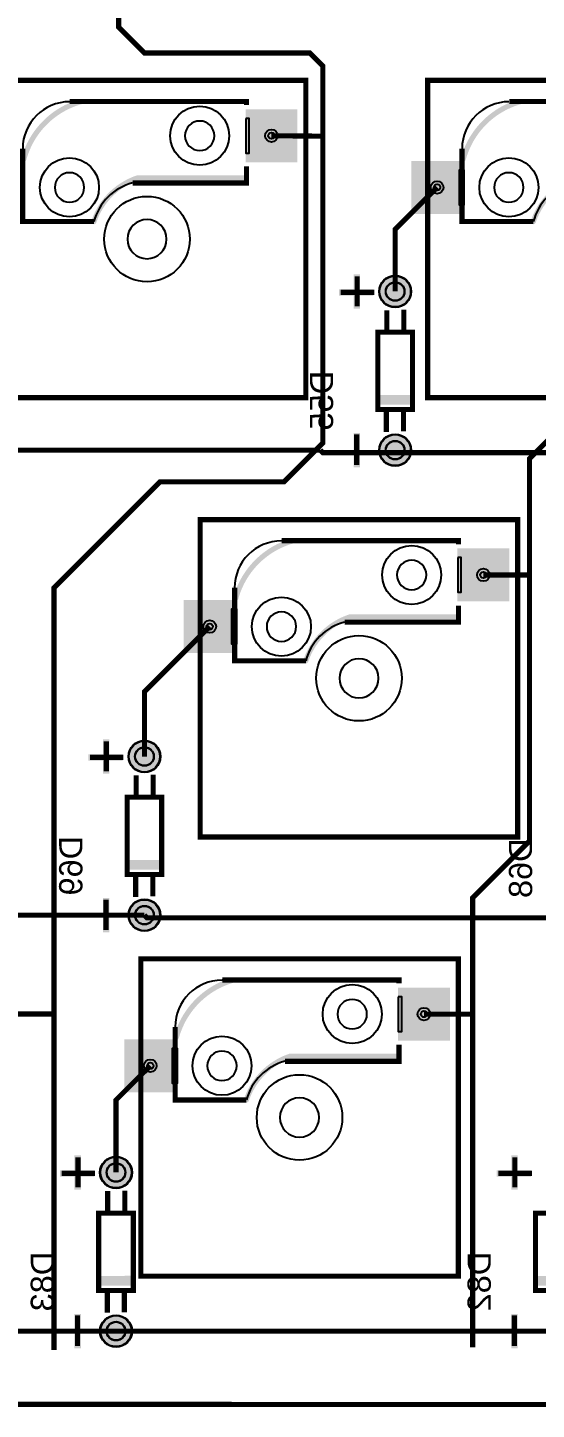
# Model space of a CAD drawing. Header units: millimetres. Extents: x -39 to 282, y -369 to -213.
# Drawn here: x 9.5 to 34.5, y -368.7 to -300.8 of the extents above; entities that cross this region are included whole.
import ezdxf

# ---------------------------------------------------------------- set-up
doc = ezdxf.new("R2010")
doc.units = ezdxf.units.MM
for name, color, linetype, true_color in [('BoardOutLine', 7, 'Continuous', 0xff00ff), ('BottomLayer', 7, 'Continuous', 0x0000ff), ('BottomPasteMaskLayer', 7, 'Continuous', 0x800000), ('BottomSilkLayer', 7, 'Continuous', 0x66cc33), ('BottomSolderMaskLayer', 7, 'Continuous', 0xaa00ff), ('Document', 7, 'Continuous', 0xffffff), ('Hole', 7, 'Continuous', 0x222222), ('Multi-Layer', 7, 'Continuous', 0xc0c0c0), ('TopLayer', 7, 'Continuous', 0xff0000), ('TopSilkLayer', 7, 'Continuous', 0xffcc00), ('TopSolderMaskLayer', 7, 'Continuous', 0x800080)]:
    doc.layers.add(name, color=color, linetype=linetype, true_color=true_color)
doc.styles.get("Standard").update_dxf_attribs({"font": 'arial.ttf'})

msp = doc.modelspace()

# ---------------------------------------------------------------- hatches: boundary and pattern name
at = {"layer": 'BottomLayer'}
for points in [[(20.232, -304.796), (22.732, -304.796), (22.732, -307.346), (20.232, -307.346)], [(20.382, -305.221), (20.382, -306.921), (21.982, -306.921), (21.982, -305.221), (20.382, -305.221)], [(28.372, -307.336), (30.872, -307.336), (30.872, -309.886), (28.372, -309.886)], [(29.122, -307.761), (29.122, -309.461), (30.722, -309.461), (30.722, -307.761), (29.122, -307.761)], [(30.646, -326.386), (33.146, -326.386), (33.146, -328.936), (30.646, -328.936)], [(30.796, -326.811), (30.796, -328.511), (32.396, -328.511), (32.396, -326.811), (30.796, -326.811)], [(17.196, -328.926), (19.696, -328.926), (19.696, -331.476), (17.196, -331.476)], [(17.946, -329.351), (17.946, -331.051), (19.546, -331.051), (19.546, -329.351), (17.946, -329.351)], [(27.725, -347.976), (30.225, -347.976), (30.225, -350.526), (27.725, -350.526)], [(27.875, -348.401), (27.875, -350.101), (29.475, -350.101), (29.475, -348.401), (27.875, -348.401)], [(14.275, -350.516), (16.775, -350.516), (16.775, -353.066), (14.275, -353.066)], [(15.025, -350.941), (15.025, -352.641), (16.625, -352.641), (16.625, -350.941), (15.025, -350.941)]]:
    msp.add_hatch(color=256, dxfattribs=at).paths.add_polyline_path(points)
at = {"layer": 'BottomPasteMaskLayer'}
for points in [[(20.232, -304.796), (22.732, -304.796), (22.732, -307.346), (20.232, -307.346)], [(28.372, -307.336), (30.872, -307.336), (30.872, -309.886), (28.372, -309.886)], [(30.646, -326.386), (33.146, -326.386), (33.146, -328.936), (30.646, -328.936)], [(17.196, -328.926), (19.696, -328.926), (19.696, -331.476), (17.196, -331.476)], [(27.725, -347.976), (30.225, -347.976), (30.225, -350.526), (27.725, -350.526)], [(14.275, -350.516), (16.775, -350.516), (16.775, -353.066), (14.275, -353.066)]]:
    msp.add_hatch(color=256, dxfattribs=at).paths.add_polyline_path(points)
at = {"layer": 'BottomSilkLayer'}
for points in [[(9.317, -307.339), (9.3, -307.338), (9.284, -307.335), (9.268, -307.33), (9.253, -307.322), (9.24, -307.313), (9.227, -307.302), (9.216, -307.29), (9.207, -307.276), (9.2, -307.261), (9.194, -307.245), (9.191, -307.229), (9.19, -307.212), (9.19, -307.212), (9.191, -307.194), (9.195, -307.177), (9.195, -307.177), (9.195, -307.177), (9.195, -307.177), (9.221, -307.087), (9.249, -306.998), (9.279, -306.909), (9.31, -306.821), (9.344, -306.734), (9.38, -306.648), (9.418, -306.562), (9.457, -306.477), (9.499, -306.394), (9.542, -306.311), (9.587, -306.229), (9.634, -306.148), (9.683, -306.068), (9.734, -305.99), (9.786, -305.912), (9.84, -305.836), (9.896, -305.761), (9.954, -305.687), (10.013, -305.615), (10.073, -305.543), (10.136, -305.474), (10.2, -305.405), (10.265, -305.338), (10.332, -305.273), (10.4, -305.209), (10.47, -305.147), (10.541, -305.086), (10.614, -305.027), (10.687, -304.97), (10.762, -304.914), (10.839, -304.86), (10.916, -304.807), (10.995, -304.757), (11.075, -304.708), (11.155, -304.661), (11.237, -304.615), (11.32, -304.572), (11.404, -304.531), (11.489, -304.491), (11.574, -304.453), (11.661, -304.418), (11.748, -304.384), (11.836, -304.352), (11.924, -304.322), (12.014, -304.294), (12.104, -304.268), (12.104, -304.268), (12.104, -304.268), (12.104, -304.268), (12.121, -304.265), (12.139, -304.263), (12.139, -304.263), (12.139, -304.263), (12.155, -304.264), (12.172, -304.268), (12.188, -304.273), (12.202, -304.28), (12.216, -304.29), (12.229, -304.301), (12.24, -304.313), (12.249, -304.327), (12.256, -304.342), (12.262, -304.357), (12.265, -304.374), (12.266, -304.39), (12.266, -304.39), (12.265, -304.407), (12.262, -304.423), (12.256, -304.439), (12.249, -304.454), (12.239, -304.468), (12.228, -304.48), (12.216, -304.491), (12.202, -304.501), (12.187, -304.508), (12.171, -304.513), (12.171, -304.513), (12.171, -304.513), (12.171, -304.513), (12.085, -304.538), (11.999, -304.565), (11.914, -304.594), (11.83, -304.624), (11.746, -304.657), (11.663, -304.691), (11.581, -304.728), (11.5, -304.766), (11.42, -304.806), (11.34, -304.848), (11.262, -304.892), (11.185, -304.938), (11.108, -304.985), (11.033, -305.034), (10.959, -305.085), (10.886, -305.138), (10.815, -305.192), (10.745, -305.248), (10.675, -305.305), (10.608, -305.364), (10.541, -305.424), (10.477, -305.486), (10.413, -305.55), (10.351, -305.615), (10.291, -305.681), (10.232, -305.749), (10.174, -305.818), (10.118, -305.888), (10.064, -305.96), (10.012, -306.033), (9.961, -306.107), (9.912, -306.182), (9.864, -306.258), (9.819, -306.335), (9.775, -306.414), (9.733, -306.493), (9.693, -306.573), (9.655, -306.655), (9.618, -306.737), (9.584, -306.82), (9.551, -306.903), (9.52, -306.988), (9.491, -307.073), (9.465, -307.158), (9.44, -307.245), (9.44, -307.245), (9.44, -307.245), (9.44, -307.245), (9.44, -307.245), (9.434, -307.26), (9.427, -307.275), (9.418, -307.289), (9.407, -307.302), (9.394, -307.313), (9.381, -307.322), (9.366, -307.33), (9.35, -307.335), (9.334, -307.338), (9.317, -307.339), (9.317, -307.339), (9.317, -307.339), (9.317, -307.339)], [(20.257, -304.264), (12.687, -304.264), (12.137, -304.264), (12.121, -304.265), (12.104, -304.268), (12.089, -304.273), (12.074, -304.281), (12.06, -304.29), (12.048, -304.301), (12.037, -304.313), (12.027, -304.327), (12.02, -304.342), (12.015, -304.358), (12.011, -304.374), (12.01, -304.391), (12.011, -304.407), (12.015, -304.424), (12.02, -304.439), (12.027, -304.454), (12.037, -304.468), (12.048, -304.48), (12.06, -304.491), (12.074, -304.501), (12.089, -304.508), (12.104, -304.513), (12.121, -304.517), (12.137, -304.518), (12.687, -304.518), (20.257, -304.518), (20.274, -304.517), (20.29, -304.513), (20.306, -304.508), (20.321, -304.501), (20.335, -304.491), (20.347, -304.48), (20.358, -304.468), (20.367, -304.454), (20.375, -304.439), (20.38, -304.424), (20.383, -304.407), (20.384, -304.391), (20.383, -304.374), (20.38, -304.358), (20.375, -304.342), (20.367, -304.327), (20.358, -304.313), (20.347, -304.301), (20.335, -304.29), (20.321, -304.281), (20.306, -304.273), (20.29, -304.268), (20.274, -304.265), (20.257, -304.264), (20.257, -304.264)], [(30.907, -307.339), (30.89, -307.338), (30.874, -307.335), (30.858, -307.33), (30.843, -307.322), (30.83, -307.313), (30.817, -307.302), (30.806, -307.29), (30.797, -307.276), (30.79, -307.261), (30.784, -307.245), (30.781, -307.229), (30.78, -307.212), (30.78, -307.212), (30.781, -307.194), (30.785, -307.177), (30.785, -307.177), (30.785, -307.177), (30.785, -307.177), (30.811, -307.087), (30.839, -306.998), (30.869, -306.909), (30.9, -306.821), (30.934, -306.734), (30.97, -306.648), (31.008, -306.562), (31.047, -306.477), (31.089, -306.394), (31.132, -306.311), (31.177, -306.229), (31.224, -306.148), (31.273, -306.068), (31.324, -305.99), (31.376, -305.912), (31.43, -305.836), (31.486, -305.761), (31.544, -305.687), (31.603, -305.615), (31.664, -305.543), (31.726, -305.474), (31.79, -305.405), (31.855, -305.338), (31.922, -305.273), (31.99, -305.209), (32.06, -305.147), (32.131, -305.086), (32.204, -305.027), (32.277, -304.97), (32.352, -304.914), (32.429, -304.86), (32.506, -304.807), (32.585, -304.757), (32.665, -304.708), (32.745, -304.661), (32.827, -304.615), (32.91, -304.572), (32.994, -304.531), (33.079, -304.491), (33.164, -304.453), (33.251, -304.418), (33.338, -304.384), (33.426, -304.352), (33.514, -304.322), (33.604, -304.294), (33.694, -304.268), (33.694, -304.268), (33.694, -304.268), (33.694, -304.268), (33.711, -304.265), (33.729, -304.263), (33.729, -304.263), (33.729, -304.263), (33.746, -304.264), (33.762, -304.268), (33.778, -304.273), (33.792, -304.28), (33.806, -304.29), (33.819, -304.301), (33.83, -304.313), (33.839, -304.327), (33.846, -304.342), (33.852, -304.357), (33.855, -304.374), (33.856, -304.39), (33.856, -304.39), (33.855, -304.407), (33.852, -304.423), (33.846, -304.439), (33.839, -304.454), (33.829, -304.468), (33.818, -304.48), (33.806, -304.491), (33.792, -304.501), (33.777, -304.508), (33.761, -304.513), (33.761, -304.513), (33.761, -304.513), (33.761, -304.513), (33.675, -304.538), (33.589, -304.565), (33.504, -304.594), (33.42, -304.624), (33.336, -304.657), (33.253, -304.691), (33.171, -304.728), (33.09, -304.766), (33.01, -304.806), (32.93, -304.848), (32.852, -304.892), (32.775, -304.938), (32.698, -304.985), (32.623, -305.034), (32.549, -305.085), (32.477, -305.138), (32.405, -305.192), (32.335, -305.248), (32.266, -305.305), (32.198, -305.364), (32.132, -305.424), (32.067, -305.486), (32.003, -305.55), (31.941, -305.615), (31.881, -305.681), (31.822, -305.749), (31.764, -305.818), (31.708, -305.888), (31.654, -305.96), (31.602, -306.033), (31.551, -306.107), (31.502, -306.182), (31.454, -306.258), (31.409, -306.335), (31.365, -306.414), (31.323, -306.493), (31.283, -306.573), (31.245, -306.655), (31.208, -306.737), (31.174, -306.82), (31.141, -306.903), (31.11, -306.988), (31.081, -307.073), (31.055, -307.158), (31.03, -307.245), (31.03, -307.245), (31.03, -307.245), (31.03, -307.245), (31.03, -307.245), (31.024, -307.26), (31.017, -307.275), (31.008, -307.289), (30.997, -307.302), (30.985, -307.313), (30.971, -307.322), (30.956, -307.33), (30.94, -307.335), (30.924, -307.338), (30.907, -307.339), (30.907, -307.339), (30.907, -307.339), (30.907, -307.339)], [(41.847, -304.264), (34.277, -304.264), (33.727, -304.264), (33.711, -304.265), (33.695, -304.268), (33.679, -304.273), (33.664, -304.281), (33.65, -304.29), (33.638, -304.301), (33.627, -304.313), (33.617, -304.327), (33.61, -304.342), (33.605, -304.358), (33.601, -304.374), (33.6, -304.391), (33.601, -304.407), (33.605, -304.424), (33.61, -304.439), (33.617, -304.454), (33.627, -304.468), (33.638, -304.48), (33.65, -304.491), (33.664, -304.501), (33.679, -304.508), (33.695, -304.513), (33.711, -304.517), (33.727, -304.518), (34.277, -304.518), (41.847, -304.518), (41.864, -304.517), (41.88, -304.513), (41.896, -304.508), (41.911, -304.501), (41.925, -304.491), (41.937, -304.48), (41.948, -304.468), (41.957, -304.454), (41.965, -304.439), (41.97, -304.424), (41.973, -304.407), (41.974, -304.391), (41.973, -304.374), (41.97, -304.358), (41.965, -304.342), (41.957, -304.327), (41.948, -304.313), (41.937, -304.301), (41.925, -304.29), (41.911, -304.281), (41.896, -304.273), (41.88, -304.268), (41.864, -304.265), (41.847, -304.264), (41.847, -304.264)], [(12.756, -310.42), (12.74, -310.419), (12.724, -310.416), (12.708, -310.411), (12.693, -310.403), (12.679, -310.394), (12.667, -310.383), (12.656, -310.371), (12.647, -310.357), (12.639, -310.342), (12.634, -310.326), (12.631, -310.31), (12.629, -310.293), (12.629, -310.293), (12.629, -310.293), (12.631, -310.271), (12.637, -310.25), (12.637, -310.25), (12.637, -310.25), (12.637, -310.25), (12.637, -310.25), (12.665, -310.169), (12.696, -310.089), (12.728, -310.009), (12.762, -309.93), (12.798, -309.852), (12.836, -309.775), (12.876, -309.699), (12.918, -309.623), (12.961, -309.549), (13.007, -309.476), (13.054, -309.404), (13.102, -309.333), (13.153, -309.264), (13.205, -309.195), (13.259, -309.128), (13.314, -309.062), (13.371, -308.998), (13.43, -308.935), (13.49, -308.873), (13.552, -308.813), (13.615, -308.755), (13.679, -308.698), (13.745, -308.642), (13.812, -308.589), (13.88, -308.536), (13.95, -308.486), (14.021, -308.437), (14.093, -308.39), (14.166, -308.345), (14.24, -308.301), (14.315, -308.26), (14.391, -308.22), (14.469, -308.182), (14.547, -308.146), (14.626, -308.111), (14.705, -308.079), (14.786, -308.049), (14.867, -308.02), (14.867, -308.02), (14.867, -308.02), (14.867, -308.02), (14.887, -308.015), (14.908, -308.013), (14.908, -308.013), (14.925, -308.015), (14.941, -308.018), (14.957, -308.023), (14.972, -308.03), (14.985, -308.04), (14.998, -308.051), (15.009, -308.063), (15.018, -308.077), (15.025, -308.092), (15.031, -308.108), (15.034, -308.124), (15.035, -308.14), (15.035, -308.14), (15.034, -308.158), (15.03, -308.175), (15.024, -308.192), (15.016, -308.208), (15.006, -308.222), (14.993, -308.235), (14.979, -308.246), (14.964, -308.254), (14.948, -308.261), (14.948, -308.261), (14.948, -308.261), (14.948, -308.261), (14.948, -308.261), (14.87, -308.288), (14.794, -308.317), (14.718, -308.348), (14.643, -308.381), (14.568, -308.416), (14.495, -308.452), (14.422, -308.49), (14.351, -308.53), (14.28, -308.572), (14.211, -308.616), (14.143, -308.661), (14.075, -308.708), (14.009, -308.757), (13.945, -308.807), (13.881, -308.859), (13.819, -308.913), (13.758, -308.968), (13.699, -309.024), (13.641, -309.082), (13.584, -309.142), (13.529, -309.202), (13.476, -309.265), (13.424, -309.328), (13.374, -309.393), (13.325, -309.459), (13.278, -309.526), (13.233, -309.594), (13.189, -309.664), (13.147, -309.734), (13.107, -309.806), (13.069, -309.878), (13.032, -309.952), (12.997, -310.026), (12.965, -310.101), (12.934, -310.177), (12.905, -310.254), (12.878, -310.331), (12.878, -310.331), (12.878, -310.331), (12.878, -310.331), (12.872, -310.346), (12.864, -310.36), (12.855, -310.373), (12.844, -310.385), (12.832, -310.396), (12.818, -310.404), (12.804, -310.411), (12.788, -310.416), (12.773, -310.419), (12.756, -310.42), (12.756, -310.42), (12.756, -310.42)], [(14.907, -308.268), (15.947, -308.268), (20.257, -308.268), (20.274, -308.267), (20.29, -308.263), (20.306, -308.258), (20.321, -308.251), (20.335, -308.242), (20.347, -308.231), (20.358, -308.218), (20.367, -308.204), (20.375, -308.189), (20.38, -308.174), (20.383, -308.157), (20.384, -308.141), (20.383, -308.124), (20.38, -308.108), (20.375, -308.092), (20.367, -308.077), (20.358, -308.063), (20.347, -308.051), (20.335, -308.04), (20.321, -308.031), (20.306, -308.023), (20.29, -308.018), (20.274, -308.015), (20.257, -308.014), (15.947, -308.014), (14.907, -308.014), (14.891, -308.015), (14.874, -308.018), (14.859, -308.023), (14.844, -308.031), (14.83, -308.04), (14.818, -308.051), (14.807, -308.063), (14.797, -308.077), (14.79, -308.092), (14.785, -308.108), (14.781, -308.124), (14.78, -308.141), (14.781, -308.157), (14.785, -308.174), (14.79, -308.189), (14.797, -308.204), (14.807, -308.218), (14.818, -308.231), (14.83, -308.242), (14.844, -308.251), (14.859, -308.258), (14.874, -308.263), (14.891, -308.267), (14.907, -308.268), (14.907, -308.268)], [(34.347, -310.42), (34.33, -310.419), (34.314, -310.416), (34.298, -310.411), (34.283, -310.403), (34.269, -310.394), (34.257, -310.383), (34.246, -310.371), (34.237, -310.357), (34.229, -310.342), (34.224, -310.326), (34.221, -310.31), (34.22, -310.293), (34.22, -310.293), (34.22, -310.293), (34.221, -310.271), (34.227, -310.25), (34.227, -310.25), (34.227, -310.25), (34.227, -310.25), (34.227, -310.25), (34.255, -310.169), (34.286, -310.089), (34.318, -310.009), (34.352, -309.93), (34.388, -309.852), (34.426, -309.775), (34.466, -309.699), (34.508, -309.623), (34.551, -309.549), (34.597, -309.476), (34.644, -309.404), (34.693, -309.333), (34.743, -309.264), (34.795, -309.195), (34.849, -309.128), (34.904, -309.062), (34.961, -308.998), (35.02, -308.935), (35.08, -308.873), (35.142, -308.813), (35.205, -308.755), (35.269, -308.698), (35.335, -308.642), (35.402, -308.589), (35.47, -308.536), (35.54, -308.486), (35.611, -308.437), (35.683, -308.39), (35.756, -308.345), (35.83, -308.301), (35.905, -308.26), (35.981, -308.22), (36.059, -308.182), (36.137, -308.146), (36.216, -308.111), (36.295, -308.079), (36.376, -308.049), (36.457, -308.02), (36.457, -308.02), (36.457, -308.02), (36.457, -308.02), (36.477, -308.015), (36.498, -308.013), (36.498, -308.013), (36.515, -308.015), (36.531, -308.018), (36.547, -308.023), (36.562, -308.03), (36.575, -308.04), (36.588, -308.051), (36.599, -308.063), (36.608, -308.077), (36.616, -308.092), (36.621, -308.108), (36.624, -308.124), (36.625, -308.14), (36.625, -308.14), (36.624, -308.158), (36.62, -308.175), (36.614, -308.192), (36.606, -308.208), (36.596, -308.222), (36.583, -308.235), (36.569, -308.246), (36.554, -308.254), (36.538, -308.261), (36.538, -308.261), (36.538, -308.261), (36.538, -308.261), (36.538, -308.261), (36.46, -308.288), (36.384, -308.317), (36.308, -308.348), (36.233, -308.381), (36.158, -308.416), (36.085, -308.452), (36.012, -308.49), (35.941, -308.53), (35.87, -308.572), (35.801, -308.616), (35.733, -308.661), (35.665, -308.708), (35.599, -308.757), (35.535, -308.807), (35.471, -308.859), (35.409, -308.913), (35.348, -308.968), (35.289, -309.024), (35.231, -309.082), (35.174, -309.142), (35.119, -309.202), (35.066, -309.265), (35.014, -309.328), (34.964, -309.393), (34.915, -309.459), (34.868, -309.526), (34.823, -309.594), (34.779, -309.664), (34.737, -309.734), (34.697, -309.806), (34.659, -309.878), (34.622, -309.952), (34.588, -310.026), (34.555, -310.101), (34.524, -310.177), (34.495, -310.254), (34.468, -310.331), (34.468, -310.331), (34.468, -310.331), (34.468, -310.331), (34.462, -310.346), (34.454, -310.36), (34.445, -310.373), (34.434, -310.385), (34.422, -310.396), (34.408, -310.404), (34.394, -310.411), (34.378, -310.416), (34.363, -310.419), (34.347, -310.42), (34.347, -310.42), (34.347, -310.42)], [(9.257, -310.418), (12.757, -310.418), (12.774, -310.417), (12.79, -310.413), (12.806, -310.408), (12.821, -310.401), (12.835, -310.391), (12.847, -310.38), (12.858, -310.368), (12.867, -310.354), (12.875, -310.339), (12.88, -310.324), (12.883, -310.307), (12.884, -310.291), (12.883, -310.274), (12.88, -310.258), (12.875, -310.242), (12.867, -310.227), (12.858, -310.213), (12.847, -310.201), (12.835, -310.19), (12.821, -310.181), (12.806, -310.173), (12.79, -310.168), (12.774, -310.165), (12.757, -310.164), (9.257, -310.164), (9.241, -310.165), (9.224, -310.168), (9.209, -310.173), (9.194, -310.181), (9.18, -310.19), (9.168, -310.201), (9.157, -310.213), (9.147, -310.227), (9.14, -310.242), (9.135, -310.258), (9.131, -310.274), (9.13, -310.291), (9.131, -310.307), (9.135, -310.324), (9.14, -310.339), (9.147, -310.354), (9.157, -310.368), (9.168, -310.38), (9.18, -310.391), (9.194, -310.401), (9.209, -310.408), (9.224, -310.413), (9.241, -310.417), (9.257, -310.418), (9.257, -310.418)], [(30.847, -310.418), (34.347, -310.418), (34.364, -310.417), (34.38, -310.413), (34.396, -310.408), (34.411, -310.401), (34.425, -310.391), (34.437, -310.38), (34.448, -310.368), (34.457, -310.354), (34.465, -310.339), (34.47, -310.324), (34.473, -310.307), (34.474, -310.291), (34.473, -310.274), (34.47, -310.258), (34.465, -310.242), (34.457, -310.227), (34.448, -310.213), (34.437, -310.201), (34.425, -310.19), (34.411, -310.181), (34.396, -310.173), (34.38, -310.168), (34.364, -310.165), (34.347, -310.164), (30.847, -310.164), (30.831, -310.165), (30.815, -310.168), (30.799, -310.173), (30.784, -310.181), (30.77, -310.19), (30.758, -310.201), (30.747, -310.213), (30.737, -310.227), (30.73, -310.242), (30.725, -310.258), (30.721, -310.274), (30.72, -310.291), (30.721, -310.307), (30.725, -310.324), (30.73, -310.339), (30.737, -310.354), (30.747, -310.368), (30.758, -310.38), (30.77, -310.391), (30.784, -310.401), (30.799, -310.408), (30.815, -310.413), (30.831, -310.417), (30.847, -310.418), (30.847, -310.418)], [(26.709, -318.818), (26.709, -319.278), (26.699, -319.288), (28.379, -319.288), (28.409, -319.258), (28.409, -318.848), (28.409, -318.808)], [(19.731, -328.929), (19.714, -328.928), (19.698, -328.925), (19.682, -328.92), (19.667, -328.912), (19.654, -328.903), (19.641, -328.892), (19.63, -328.88), (19.621, -328.866), (19.614, -328.851), (19.608, -328.835), (19.605, -328.819), (19.604, -328.802), (19.604, -328.802), (19.605, -328.785), (19.609, -328.767), (19.609, -328.767), (19.609, -328.767), (19.609, -328.767), (19.635, -328.677), (19.663, -328.588), (19.693, -328.499), (19.724, -328.411), (19.758, -328.324), (19.794, -328.238), (19.832, -328.152), (19.871, -328.067), (19.913, -327.984), (19.956, -327.901), (20.001, -327.819), (20.048, -327.738), (20.097, -327.658), (20.148, -327.58), (20.2, -327.502), (20.254, -327.426), (20.31, -327.351), (20.368, -327.277), (20.427, -327.205), (20.488, -327.133), (20.55, -327.064), (20.614, -326.995), (20.679, -326.928), (20.746, -326.863), (20.814, -326.799), (20.884, -326.737), (20.955, -326.676), (21.028, -326.617), (21.101, -326.56), (21.176, -326.504), (21.253, -326.45), (21.33, -326.397), (21.409, -326.347), (21.489, -326.298), (21.569, -326.251), (21.651, -326.206), (21.734, -326.162), (21.818, -326.121), (21.903, -326.081), (21.988, -326.043), (22.075, -326.008), (22.162, -325.974), (22.25, -325.942), (22.338, -325.912), (22.428, -325.884), (22.518, -325.858), (22.518, -325.858), (22.518, -325.858), (22.518, -325.858), (22.535, -325.855), (22.553, -325.853), (22.553, -325.853), (22.553, -325.853), (22.57, -325.854), (22.586, -325.858), (22.602, -325.863), (22.616, -325.87), (22.63, -325.88), (22.643, -325.891), (22.654, -325.903), (22.663, -325.917), (22.67, -325.932), (22.676, -325.948), (22.679, -325.964), (22.68, -325.98), (22.68, -325.98), (22.679, -325.997), (22.676, -326.013), (22.67, -326.029), (22.663, -326.044), (22.653, -326.058), (22.642, -326.07), (22.63, -326.081), (22.616, -326.091), (22.601, -326.098), (22.585, -326.103), (22.585, -326.103), (22.585, -326.103), (22.585, -326.103), (22.499, -326.128), (22.413, -326.155), (22.328, -326.184), (22.244, -326.214), (22.16, -326.247), (22.077, -326.281), (21.995, -326.318), (21.914, -326.356), (21.834, -326.396), (21.754, -326.438), (21.676, -326.482), (21.599, -326.528), (21.522, -326.575), (21.447, -326.624), (21.373, -326.675), (21.3, -326.728), (21.229, -326.782), (21.159, -326.838), (21.09, -326.895), (21.022, -326.954), (20.955, -327.014), (20.891, -327.076), (20.827, -327.14), (20.765, -327.205), (20.705, -327.271), (20.646, -327.339), (20.588, -327.408), (20.532, -327.478), (20.478, -327.55), (20.426, -327.623), (20.375, -327.697), (20.326, -327.772), (20.278, -327.848), (20.233, -327.925), (20.189, -328.004), (20.147, -328.083), (20.107, -328.163), (20.069, -328.245), (20.032, -328.327), (19.998, -328.41), (19.965, -328.493), (19.934, -328.578), (19.905, -328.663), (19.879, -328.748), (19.854, -328.835), (19.854, -328.835), (19.854, -328.835), (19.854, -328.835), (19.854, -328.835), (19.848, -328.85), (19.841, -328.865), (19.832, -328.879), (19.821, -328.892), (19.808, -328.903), (19.795, -328.912), (19.78, -328.92), (19.764, -328.925), (19.748, -328.928), (19.731, -328.929), (19.731, -328.929), (19.731, -328.929), (19.731, -328.929)], [(30.671, -325.854), (23.101, -325.854), (22.551, -325.854), (22.535, -325.855), (22.518, -325.858), (22.503, -325.863), (22.488, -325.871), (22.474, -325.88), (22.462, -325.891), (22.451, -325.903), (22.441, -325.917), (22.434, -325.932), (22.429, -325.948), (22.425, -325.964), (22.424, -325.981), (22.425, -325.997), (22.429, -326.014), (22.434, -326.029), (22.441, -326.044), (22.451, -326.058), (22.462, -326.07), (22.474, -326.081), (22.488, -326.091), (22.503, -326.098), (22.518, -326.103), (22.535, -326.107), (22.551, -326.108), (23.101, -326.108), (30.671, -326.108), (30.688, -326.107), (30.704, -326.103), (30.72, -326.098), (30.735, -326.091), (30.749, -326.081), (30.761, -326.07), (30.772, -326.058), (30.781, -326.044), (30.789, -326.029), (30.794, -326.014), (30.797, -325.997), (30.798, -325.981), (30.797, -325.964), (30.794, -325.948), (30.789, -325.932), (30.781, -325.917), (30.772, -325.903), (30.761, -325.891), (30.749, -325.88), (30.735, -325.871), (30.72, -325.863), (30.704, -325.858), (30.688, -325.855), (30.671, -325.854), (30.671, -325.854)], [(23.171, -332.01), (23.154, -332.009), (23.138, -332.006), (23.122, -332.001), (23.107, -331.993), (23.093, -331.984), (23.081, -331.973), (23.07, -331.961), (23.061, -331.947), (23.053, -331.932), (23.048, -331.916), (23.045, -331.9), (23.044, -331.883), (23.044, -331.883), (23.044, -331.883), (23.045, -331.862), (23.051, -331.84), (23.051, -331.84), (23.051, -331.84), (23.051, -331.84), (23.051, -331.84), (23.079, -331.759), (23.11, -331.679), (23.142, -331.599), (23.176, -331.52), (23.212, -331.442), (23.25, -331.365), (23.29, -331.289), (23.332, -331.213), (23.375, -331.139), (23.421, -331.066), (23.468, -330.994), (23.517, -330.923), (23.567, -330.854), (23.619, -330.785), (23.673, -330.718), (23.728, -330.652), (23.785, -330.588), (23.844, -330.525), (23.904, -330.464), (23.966, -330.403), (24.029, -330.345), (24.093, -330.288), (24.159, -330.232), (24.226, -330.179), (24.294, -330.126), (24.364, -330.076), (24.435, -330.027), (24.507, -329.98), (24.58, -329.935), (24.654, -329.891), (24.729, -329.85), (24.805, -329.81), (24.883, -329.772), (24.961, -329.736), (25.04, -329.701), (25.119, -329.669), (25.2, -329.639), (25.281, -329.61), (25.281, -329.61), (25.281, -329.61), (25.281, -329.61), (25.301, -329.605), (25.322, -329.603), (25.322, -329.603), (25.339, -329.605), (25.355, -329.608), (25.371, -329.613), (25.386, -329.62), (25.399, -329.63), (25.412, -329.641), (25.423, -329.653), (25.432, -329.667), (25.439, -329.682), (25.445, -329.698), (25.448, -329.714), (25.449, -329.73), (25.449, -329.73), (25.448, -329.748), (25.444, -329.765), (25.438, -329.782), (25.43, -329.798), (25.42, -329.812), (25.407, -329.825), (25.393, -329.836), (25.378, -329.844), (25.362, -329.851), (25.362, -329.851), (25.362, -329.851), (25.362, -329.851), (25.362, -329.851), (25.284, -329.878), (25.208, -329.907), (25.132, -329.938), (25.057, -329.971), (24.982, -330.006), (24.909, -330.042), (24.836, -330.08), (24.765, -330.12), (24.694, -330.162), (24.625, -330.206), (24.557, -330.251), (24.489, -330.298), (24.423, -330.347), (24.359, -330.397), (24.295, -330.449), (24.233, -330.503), (24.172, -330.558), (24.113, -330.614), (24.055, -330.672), (23.998, -330.732), (23.943, -330.792), (23.89, -330.855), (23.838, -330.918), (23.788, -330.983), (23.739, -331.049), (23.692, -331.116), (23.647, -331.184), (23.603, -331.254), (23.561, -331.324), (23.521, -331.396), (23.483, -331.468), (23.446, -331.542), (23.411, -331.616), (23.379, -331.691), (23.348, -331.767), (23.319, -331.844), (23.292, -331.921), (23.292, -331.921), (23.292, -331.921), (23.292, -331.921), (23.286, -331.936), (23.278, -331.95), (23.269, -331.963), (23.258, -331.975), (23.246, -331.986), (23.232, -331.994), (23.218, -332.001), (23.202, -332.006), (23.187, -332.009), (23.171, -332.01), (23.171, -332.01), (23.171, -332.01)], [(25.321, -329.858), (26.361, -329.858), (30.671, -329.858), (30.688, -329.857), (30.704, -329.854), (30.72, -329.848), (30.735, -329.841), (30.749, -329.832), (30.761, -329.821), (30.772, -329.808), (30.781, -329.794), (30.789, -329.779), (30.794, -329.764), (30.797, -329.747), (30.798, -329.731), (30.797, -329.714), (30.794, -329.698), (30.789, -329.682), (30.781, -329.667), (30.772, -329.654), (30.761, -329.641), (30.749, -329.63), (30.735, -329.621), (30.72, -329.614), (30.704, -329.608), (30.688, -329.605), (30.671, -329.604), (26.361, -329.604), (25.321, -329.604), (25.305, -329.605), (25.288, -329.608), (25.273, -329.614), (25.258, -329.621), (25.244, -329.63), (25.232, -329.641), (25.221, -329.654), (25.211, -329.667), (25.204, -329.682), (25.199, -329.698), (25.195, -329.714), (25.194, -329.731), (25.195, -329.747), (25.199, -329.764), (25.204, -329.779), (25.211, -329.794), (25.221, -329.808), (25.232, -329.821), (25.244, -329.832), (25.258, -329.841), (25.273, -329.848), (25.288, -329.854), (25.305, -329.857), (25.321, -329.858), (25.321, -329.858)], [(19.671, -332.008), (23.171, -332.008), (23.188, -332.007), (23.204, -332.003), (23.22, -331.998), (23.235, -331.991), (23.249, -331.981), (23.261, -331.971), (23.272, -331.958), (23.281, -331.944), (23.289, -331.929), (23.294, -331.914), (23.297, -331.897), (23.298, -331.881), (23.297, -331.864), (23.294, -331.848), (23.289, -331.832), (23.281, -331.817), (23.272, -331.803), (23.261, -331.791), (23.249, -331.78), (23.235, -331.771), (23.22, -331.763), (23.204, -331.758), (23.188, -331.755), (23.171, -331.754), (19.671, -331.754), (19.655, -331.755), (19.638, -331.758), (19.623, -331.763), (19.608, -331.771), (19.594, -331.78), (19.582, -331.791), (19.571, -331.803), (19.561, -331.817), (19.554, -331.832), (19.549, -331.848), (19.545, -331.864), (19.544, -331.881), (19.545, -331.897), (19.549, -331.914), (19.554, -331.929), (19.561, -331.944), (19.571, -331.958), (19.582, -331.971), (19.594, -331.981), (19.608, -331.991), (19.623, -331.998), (19.638, -332.003), (19.655, -332.007), (19.671, -332.008), (19.671, -332.008)], [(14.39, -341.678), (14.39, -342.138), (14.38, -342.148), (16.06, -342.148), (16.09, -342.118), (16.09, -341.708), (16.09, -341.668)], [(16.81, -350.519), (16.793, -350.518), (16.777, -350.515), (16.761, -350.51), (16.746, -350.502), (16.733, -350.493), (16.72, -350.482), (16.709, -350.47), (16.7, -350.456), (16.693, -350.441), (16.687, -350.425), (16.684, -350.409), (16.683, -350.392), (16.683, -350.392), (16.684, -350.375), (16.688, -350.357), (16.688, -350.357), (16.688, -350.357), (16.688, -350.357), (16.714, -350.267), (16.742, -350.178), (16.772, -350.089), (16.803, -350.001), (16.837, -349.914), (16.873, -349.828), (16.911, -349.742), (16.95, -349.657), (16.992, -349.574), (17.035, -349.491), (17.08, -349.409), (17.127, -349.328), (17.176, -349.248), (17.227, -349.17), (17.279, -349.092), (17.333, -349.016), (17.389, -348.941), (17.447, -348.867), (17.506, -348.795), (17.566, -348.723), (17.629, -348.654), (17.693, -348.585), (17.758, -348.519), (17.825, -348.453), (17.893, -348.389), (17.963, -348.327), (18.034, -348.266), (18.107, -348.207), (18.18, -348.15), (18.255, -348.094), (18.332, -348.04), (18.409, -347.987), (18.488, -347.937), (18.568, -347.888), (18.648, -347.841), (18.73, -347.796), (18.813, -347.752), (18.897, -347.711), (18.982, -347.671), (19.067, -347.633), (19.154, -347.598), (19.241, -347.564), (19.329, -347.532), (19.417, -347.502), (19.507, -347.474), (19.597, -347.448), (19.597, -347.448), (19.597, -347.448), (19.597, -347.448), (19.614, -347.445), (19.632, -347.443), (19.632, -347.443), (19.632, -347.443), (19.649, -347.445), (19.665, -347.448), (19.681, -347.453), (19.695, -347.46), (19.709, -347.47), (19.722, -347.481), (19.733, -347.493), (19.742, -347.507), (19.749, -347.522), (19.755, -347.538), (19.758, -347.554), (19.759, -347.57), (19.759, -347.57), (19.758, -347.587), (19.755, -347.603), (19.749, -347.619), (19.742, -347.634), (19.732, -347.648), (19.721, -347.66), (19.709, -347.671), (19.695, -347.681), (19.68, -347.688), (19.664, -347.693), (19.664, -347.693), (19.664, -347.693), (19.664, -347.693), (19.578, -347.718), (19.492, -347.745), (19.407, -347.774), (19.323, -347.804), (19.239, -347.837), (19.156, -347.872), (19.074, -347.908), (18.993, -347.946), (18.913, -347.986), (18.833, -348.028), (18.755, -348.072), (18.678, -348.118), (18.601, -348.165), (18.526, -348.214), (18.452, -348.265), (18.379, -348.318), (18.308, -348.372), (18.238, -348.428), (18.169, -348.485), (18.101, -348.544), (18.034, -348.605), (17.97, -348.667), (17.906, -348.73), (17.844, -348.795), (17.784, -348.861), (17.725, -348.929), (17.667, -348.998), (17.611, -349.068), (17.557, -349.14), (17.505, -349.213), (17.454, -349.287), (17.405, -349.362), (17.357, -349.438), (17.312, -349.516), (17.268, -349.594), (17.226, -349.673), (17.186, -349.754), (17.148, -349.835), (17.111, -349.917), (17.077, -350), (17.044, -350.083), (17.013, -350.168), (16.984, -350.253), (16.958, -350.338), (16.933, -350.425), (16.933, -350.425), (16.933, -350.425), (16.933, -350.425), (16.933, -350.425), (16.927, -350.44), (16.92, -350.455), (16.911, -350.469), (16.9, -350.482), (16.887, -350.493), (16.874, -350.502), (16.859, -350.51), (16.843, -350.515), (16.827, -350.518), (16.81, -350.519), (16.81, -350.519), (16.81, -350.519), (16.81, -350.519)], [(27.75, -347.444), (20.18, -347.444), (19.63, -347.444), (19.614, -347.445), (19.597, -347.448), (19.582, -347.453), (19.567, -347.461), (19.553, -347.47), (19.541, -347.481), (19.53, -347.493), (19.52, -347.507), (19.513, -347.522), (19.508, -347.538), (19.504, -347.554), (19.503, -347.571), (19.504, -347.587), (19.508, -347.604), (19.513, -347.619), (19.52, -347.634), (19.53, -347.648), (19.541, -347.661), (19.553, -347.671), (19.567, -347.681), (19.582, -347.688), (19.597, -347.693), (19.614, -347.697), (19.63, -347.698), (20.18, -347.698), (27.75, -347.698), (27.767, -347.697), (27.783, -347.693), (27.799, -347.688), (27.814, -347.681), (27.828, -347.671), (27.84, -347.661), (27.851, -347.648), (27.86, -347.634), (27.868, -347.619), (27.873, -347.604), (27.876, -347.587), (27.877, -347.571), (27.876, -347.554), (27.873, -347.538), (27.868, -347.522), (27.86, -347.507), (27.851, -347.493), (27.84, -347.481), (27.828, -347.47), (27.814, -347.461), (27.799, -347.453), (27.783, -347.448), (27.767, -347.445), (27.75, -347.444), (27.75, -347.444)], [(20.25, -353.6), (20.233, -353.599), (20.217, -353.596), (20.201, -353.591), (20.186, -353.583), (20.172, -353.574), (20.16, -353.563), (20.149, -353.551), (20.14, -353.537), (20.132, -353.522), (20.127, -353.506), (20.124, -353.49), (20.123, -353.473), (20.123, -353.473), (20.123, -353.473), (20.124, -353.452), (20.13, -353.43), (20.13, -353.43), (20.13, -353.43), (20.13, -353.43), (20.13, -353.43), (20.158, -353.349), (20.189, -353.269), (20.221, -353.189), (20.255, -353.11), (20.291, -353.032), (20.329, -352.955), (20.369, -352.879), (20.411, -352.803), (20.454, -352.729), (20.5, -352.656), (20.547, -352.584), (20.596, -352.513), (20.646, -352.444), (20.698, -352.375), (20.752, -352.308), (20.807, -352.243), (20.864, -352.178), (20.923, -352.115), (20.983, -352.054), (21.045, -351.993), (21.108, -351.935), (21.172, -351.878), (21.238, -351.822), (21.305, -351.769), (21.373, -351.716), (21.443, -351.666), (21.514, -351.617), (21.586, -351.57), (21.659, -351.525), (21.733, -351.481), (21.808, -351.44), (21.884, -351.4), (21.962, -351.362), (22.04, -351.326), (22.119, -351.291), (22.198, -351.259), (22.279, -351.229), (22.36, -351.2), (22.36, -351.2), (22.36, -351.2), (22.36, -351.2), (22.38, -351.195), (22.401, -351.194), (22.401, -351.194), (22.418, -351.195), (22.434, -351.198), (22.45, -351.203), (22.465, -351.211), (22.478, -351.22), (22.491, -351.231), (22.502, -351.243), (22.511, -351.257), (22.518, -351.272), (22.524, -351.288), (22.527, -351.304), (22.528, -351.321), (22.528, -351.321), (22.527, -351.338), (22.523, -351.355), (22.517, -351.372), (22.509, -351.388), (22.499, -351.402), (22.486, -351.415), (22.472, -351.426), (22.457, -351.435), (22.441, -351.441), (22.441, -351.441), (22.441, -351.441), (22.441, -351.441), (22.441, -351.441), (22.363, -351.468), (22.287, -351.497), (22.211, -351.528), (22.136, -351.561), (22.061, -351.596), (21.988, -351.632), (21.915, -351.67), (21.844, -351.711), (21.773, -351.752), (21.704, -351.796), (21.636, -351.841), (21.568, -351.888), (21.502, -351.937), (21.438, -351.987), (21.374, -352.039), (21.312, -352.093), (21.251, -352.148), (21.192, -352.204), (21.134, -352.262), (21.077, -352.322), (21.022, -352.383), (20.969, -352.445), (20.917, -352.508), (20.867, -352.573), (20.818, -352.639), (20.771, -352.706), (20.726, -352.774), (20.682, -352.844), (20.64, -352.914), (20.6, -352.986), (20.562, -353.058), (20.525, -353.132), (20.49, -353.206), (20.458, -353.281), (20.427, -353.357), (20.398, -353.434), (20.371, -353.511), (20.371, -353.511), (20.371, -353.511), (20.371, -353.511), (20.365, -353.526), (20.357, -353.54), (20.348, -353.554), (20.337, -353.565), (20.325, -353.576), (20.311, -353.584), (20.297, -353.591), (20.281, -353.596), (20.266, -353.599), (20.25, -353.6), (20.25, -353.6), (20.25, -353.6)], [(22.4, -351.448), (23.44, -351.448), (27.75, -351.448), (27.767, -351.447), (27.783, -351.444), (27.799, -351.438), (27.814, -351.431), (27.828, -351.422), (27.84, -351.411), (27.851, -351.398), (27.86, -351.384), (27.868, -351.369), (27.873, -351.354), (27.876, -351.337), (27.877, -351.321), (27.876, -351.304), (27.873, -351.288), (27.868, -351.272), (27.86, -351.257), (27.851, -351.244), (27.84, -351.231), (27.828, -351.22), (27.814, -351.211), (27.799, -351.204), (27.783, -351.198), (27.767, -351.195), (27.75, -351.194), (23.44, -351.194), (22.4, -351.194), (22.384, -351.195), (22.367, -351.198), (22.352, -351.204), (22.337, -351.211), (22.323, -351.22), (22.311, -351.231), (22.3, -351.244), (22.29, -351.257), (22.283, -351.272), (22.278, -351.288), (22.274, -351.304), (22.273, -351.321), (22.274, -351.337), (22.278, -351.354), (22.283, -351.369), (22.29, -351.384), (22.3, -351.398), (22.311, -351.411), (22.323, -351.422), (22.337, -351.431), (22.352, -351.438), (22.367, -351.444), (22.384, -351.447), (22.4, -351.448), (22.4, -351.448)], [(16.75, -353.598), (20.25, -353.598), (20.267, -353.597), (20.283, -353.593), (20.299, -353.588), (20.314, -353.581), (20.328, -353.572), (20.34, -353.561), (20.351, -353.548), (20.36, -353.534), (20.368, -353.519), (20.373, -353.504), (20.376, -353.487), (20.377, -353.471), (20.376, -353.454), (20.373, -353.438), (20.368, -353.422), (20.36, -353.407), (20.351, -353.393), (20.34, -353.381), (20.328, -353.37), (20.314, -353.361), (20.299, -353.353), (20.283, -353.348), (20.267, -353.345), (20.25, -353.344), (16.75, -353.344), (16.734, -353.345), (16.717, -353.348), (16.702, -353.353), (16.687, -353.361), (16.673, -353.37), (16.661, -353.381), (16.65, -353.393), (16.64, -353.407), (16.633, -353.422), (16.628, -353.438), (16.624, -353.454), (16.623, -353.471), (16.624, -353.487), (16.628, -353.504), (16.633, -353.519), (16.64, -353.534), (16.65, -353.548), (16.661, -353.561), (16.673, -353.572), (16.687, -353.581), (16.702, -353.588), (16.717, -353.593), (16.734, -353.597), (16.75, -353.598), (16.75, -353.598)], [(12.993, -362.125), (12.993, -362.585), (12.983, -362.595), (14.663, -362.595), (14.693, -362.565), (14.693, -362.155), (14.693, -362.115)], [(34.456, -362.125), (34.456, -362.585), (34.446, -362.595), (36.126, -362.595), (36.156, -362.565), (36.156, -362.155), (36.156, -362.115)]]:
    msp.add_hatch(color=256, dxfattribs=at).paths.add_polyline_path(points)
at = {"layer": 'BottomSolderMaskLayer'}
for points in [[(20.206, -304.77), (22.757, -304.77), (22.757, -307.371), (20.206, -307.371)], [(28.347, -307.31), (30.897, -307.31), (30.897, -309.911), (28.347, -309.911)], [(26.772, -313.728, 1), (28.346, -313.728, 1)], [(26.772, -321.528, 1), (28.346, -321.528, 1)], [(30.62, -326.36), (33.171, -326.36), (33.171, -328.961), (30.62, -328.961)], [(17.171, -328.9), (19.721, -328.9), (19.721, -331.501), (17.171, -331.501)], [(14.453, -336.588, 1), (16.027, -336.588, 1)], [(14.453, -344.388, 1), (16.027, -344.388, 1)], [(27.699, -347.95), (30.25, -347.95), (30.25, -350.551), (27.699, -350.551)], [(14.25, -350.49), (16.8, -350.49), (16.8, -353.091), (14.25, -353.091)], [(13.056, -357.035, 1), (14.63, -357.035, 1)], [(13.056, -364.835, 1), (14.63, -364.835, 1)]]:
    msp.add_hatch(color=256, dxfattribs=at).paths.add_polyline_path(points)
at = {"layer": 'Document'}
for points in [[(25.839, -312.888), (25.519, -312.888), (25.519, -314.568), (25.839, -314.568)], [(26.486, -313.94), (26.486, -313.62), (24.806, -313.62), (24.806, -313.94)], [(25.839, -320.688), (25.519, -320.688), (25.519, -322.368), (25.839, -322.368)], [(13.52, -335.748), (13.2, -335.748), (13.2, -337.428), (13.52, -337.428)], [(14.167, -336.8), (14.167, -336.48), (12.487, -336.48), (12.487, -336.8)], [(13.52, -343.548), (13.2, -343.548), (13.2, -345.228), (13.52, -345.228)], [(12.123, -356.195), (11.803, -356.195), (11.803, -357.875), (12.123, -357.875)], [(33.586, -356.195), (33.266, -356.195), (33.266, -357.875), (33.586, -357.875)], [(12.77, -357.247), (12.77, -356.927), (11.09, -356.927), (11.09, -357.247)], [(34.234, -357.247), (34.234, -356.927), (32.553, -356.927), (32.553, -357.247)], [(12.123, -363.995), (11.803, -363.995), (11.803, -365.675), (12.123, -365.675)], [(33.586, -363.995), (33.266, -363.995), (33.266, -365.675), (33.586, -365.675)]]:
    msp.add_hatch(color=256, dxfattribs=at).paths.add_polyline_path(points)
at = {"layer": 'Multi-Layer'}
for points in [[(26.797, -313.728, 1), (28.321, -313.728, 1)], [(26.797, -321.528, 1), (28.321, -321.528, 1)], [(14.478, -336.588, 1), (16.002, -336.588, 1)], [(14.478, -344.388, 1), (16.002, -344.388, 1)], [(13.081, -357.035, 1), (14.605, -357.035, 1)], [(13.081, -364.835, 1), (14.605, -364.835, 1)]]:
    msp.add_hatch(color=256, dxfattribs=at).paths.add_polyline_path(points)
at = {"layer": 'TopSolderMaskLayer'}
for points in [[(26.772, -313.728, 1), (28.346, -313.728, 1)], [(26.772, -321.528, 1), (28.346, -321.528, 1)], [(14.453, -336.588, 1), (16.027, -336.588, 1)], [(14.453, -344.388, 1), (16.027, -344.388, 1)], [(13.056, -357.035, 1), (14.63, -357.035, 1)], [(13.056, -364.835, 1), (14.63, -364.835, 1)]]:
    msp.add_hatch(color=256, dxfattribs=at).paths.add_polyline_path(points)

# ---------------------------------------------------------------- linework, layer by layer
at = {"layer": 'BoardOutLine', "const_width": 0.254}
msp.add_lwpolyline([(-38.989, -213.36), (-10.16, -213.36), (282.068, -213.36), (282.068, -368.555), (-4.191, -368.428), (-38.989, -368.428)], dxfattribs=at)
at = {"layer": 'BottomLayer', "const_width": 0.254}
for points in [[(23.876, -321.528), (0, -321.528)], [(45.847, -321.655), (24.003, -321.655), (23.876, -321.528)], [(15.24, -344.388), (-32.893, -344.388)], [(37.338, -344.515), (15.367, -344.515), (15.24, -344.388)], [(15.113, -364.835), (-7.366, -364.835)], [(37.084, -364.835), (15.113, -364.835)]]:
    msp.add_lwpolyline(points, dxfattribs=at)
at = {"layer": 'BottomLayer'}
for centre in [(29.122, -310.291), (17.946, -331.881), (15.025, -353.471)]:
    msp.add_arc(centre, 0.03, 359.90731, 349.70383, dxfattribs=at)
at = {"layer": 'BottomSilkLayer', "const_width": 0.254}
for points in [[(20.257, -304.565), (20.257, -304.391), (11.571, -304.391)], [(41.847, -304.565), (41.847, -304.391), (33.161, -304.391)], [(9.257, -306.704), (9.257, -310.117), (9.257, -310.291), (12.757, -310.291)], [(30.847, -306.704), (30.847, -310.117), (30.847, -310.291), (34.347, -310.291)], [(20.257, -308.141), (20.257, -307.577)], [(14.657, -308.391), (14.907, -308.391), (15.947, -308.391), (20.257, -308.391), (20.257, -308.141)], [(25.689, -312.988), (25.689, -314.458)], [(24.889, -313.768), (26.529, -313.768)], [(27.149, -315.668), (27.149, -314.647)], [(27.989, -315.628), (27.989, -314.628)], [(27.129, -319.628), (27.129, -320.628)], [(27.969, -319.588), (27.969, -320.608)], [(25.669, -320.758), (25.669, -322.258)], [(30.671, -326.155), (30.671, -325.981), (21.985, -325.981)], [(19.671, -328.294), (19.671, -331.707), (19.671, -331.881), (23.171, -331.881)], [(30.671, -329.731), (30.671, -329.167)], [(25.071, -329.981), (25.321, -329.981), (26.361, -329.981), (30.671, -329.981), (30.671, -329.731)], [(13.37, -335.848), (13.37, -337.318)], [(12.57, -336.628), (14.21, -336.628)], [(14.83, -338.528), (14.83, -337.508)], [(15.67, -338.488), (15.67, -337.488)], [(15.65, -342.448), (15.65, -343.468)], [(14.81, -342.488), (14.81, -343.488)], [(13.35, -343.618), (13.35, -345.118)], [(27.75, -347.745), (27.75, -347.571), (19.064, -347.571)], [(16.75, -349.884), (16.75, -353.297), (16.75, -353.471), (20.25, -353.471)], [(27.75, -351.321), (27.75, -350.757)], [(22.15, -351.571), (22.4, -351.571), (23.44, -351.571), (27.75, -351.571), (27.75, -351.321)], [(11.973, -356.295), (11.973, -357.765)], [(33.436, -356.295), (33.436, -357.765)], [(11.173, -357.075), (12.813, -357.075)], [(32.636, -357.075), (34.276, -357.075)], [(13.433, -358.975), (13.433, -357.955)], [(14.273, -358.935), (14.273, -357.935)], [(13.413, -362.935), (13.413, -363.935)], [(14.253, -362.895), (14.253, -363.915)], [(11.953, -364.065), (11.953, -365.565)], [(33.416, -364.065), (33.416, -365.565)]]:
    msp.add_lwpolyline(points, dxfattribs=at)
at = {"layer": 'BottomSilkLayer'}
for points in [[(20.222, -305.221), (20.222, -306.921), (20.392, -306.921), (20.392, -305.221), (20.222, -305.221)], [(30.697, -309.461), (30.957, -309.461), (30.957, -307.761), (30.697, -307.761), (30.697, -309.461), (30.697, -309.461)], [(30.636, -326.811), (30.636, -328.511), (30.806, -328.511), (30.806, -326.811), (30.636, -326.811)], [(19.521, -331.051), (19.781, -331.051), (19.781, -329.351), (19.521, -329.351), (19.521, -331.051), (19.521, -331.051)], [(27.715, -348.401), (27.715, -350.101), (27.885, -350.101), (27.885, -348.401), (27.715, -348.401)], [(16.6, -352.641), (16.86, -352.641), (16.86, -350.941), (16.6, -350.941), (16.6, -352.641), (16.6, -352.641)]]:
    msp.add_lwpolyline(points, close=True, dxfattribs=at)
at = {"layer": 'BottomSilkLayer', "const_width": 0.254}
for points in [[(26.709, -315.728), (26.709, -319.528), (28.409, -319.528), (28.409, -315.728), (26.709, -315.728)], [(14.39, -338.588), (14.39, -342.388), (16.09, -342.388), (16.09, -338.588), (14.39, -338.588)], [(12.993, -359.035), (12.993, -362.835), (14.693, -362.835), (14.693, -359.035), (12.993, -359.035)], [(34.456, -359.035), (34.456, -362.835), (36.156, -362.835), (36.156, -359.035), (34.456, -359.035)]]:
    msp.add_lwpolyline(points, close=True, dxfattribs=at)
at = {"layer": 'BottomSilkLayer'}
for centre, radius, start, end in [((11.561, -306.704), 2.304, 90, 179.99937), ((20.247, -304.391), 0.01, 270.14524, 0.1456), ((33.151, -306.704), 2.304, 90, 179.99937), ((15.327, -310.96), 2.655, 104.60172, 165.39982), ((36.917, -310.96), 2.655, 104.60172, 165.39982), ((21.975, -328.294), 2.304, 90, 179.99937), ((30.661, -325.981), 0.01, 270.14524, 0.1456), ((25.741, -332.55), 2.655, 104.60172, 165.39982), ((19.054, -349.884), 2.304, 90, 179.99937), ((27.74, -347.571), 0.01, 270.14524, 0.1456), ((22.82, -354.14), 2.655, 104.60172, 165.39982)]:
    msp.add_arc(centre, radius, start, end, dxfattribs=at)
at = {"layer": 'BottomSolderMaskLayer'}
for centre, radius in [((27.559, -313.728), 0.787), ((27.559, -313.728), 0.465), ((27.559, -321.528), 0.787), ((27.559, -321.528), 0.465), ((15.24, -336.588), 0.787), ((15.24, -336.588), 0.465), ((15.24, -344.388), 0.787), ((15.24, -344.388), 0.465), ((13.843, -357.035), 0.787), ((13.843, -357.035), 0.465), ((13.843, -364.835), 0.787), ((13.843, -364.835), 0.465)]:
    msp.add_circle(centre, radius, dxfattribs=at)
at = {"layer": 'Document'}
for centre, radius, start, end in [((17.957, -306.073), 0.725, 0.14956, 359.85044), ((11.557, -308.613), 0.725, 0.14956, 359.85044), ((33.147, -308.613), 0.725, 0.14956, 359.85044), ((15.367, -311.153), 0.963, 0.15038, 359.84962), ((28.371, -327.663), 0.725, 0.14956, 359.85044), ((21.971, -330.203), 0.725, 0.14956, 359.85044), ((25.781, -332.743), 0.963, 0.15038, 359.84962), ((25.45, -349.253), 0.725, 0.14956, 359.85044), ((19.05, -351.793), 0.725, 0.14956, 359.85044), ((22.86, -354.333), 0.963, 0.15038, 359.84962)]:
    msp.add_arc(centre, radius, start, end, dxfattribs=at)
at = {"layer": 'Hole'}
for centre in [(21.482, -306.071), (29.622, -308.611), (31.896, -327.661), (18.446, -330.201), (28.975, -349.251), (15.525, -351.791)]:
    msp.add_circle(centre, 0.155, dxfattribs=at)
at = {"layer": 'Multi-Layer'}
for centre, radius in [((17.957, -306.071), 1.45), ((21.482, -306.071), 0.31), ((11.557, -308.611), 1.45), ((33.147, -308.611), 1.45), ((29.622, -308.611), 0.31), ((15.367, -311.151), 2.1), ((27.559, -313.728), 0.762), ((27.559, -313.728), 0.45), ((27.559, -321.528), 0.762), ((27.559, -321.528), 0.45), ((28.371, -327.661), 1.45), ((31.896, -327.661), 0.31), ((21.971, -330.201), 1.45), ((18.446, -330.201), 0.31), ((25.781, -332.741), 2.1), ((15.24, -336.588), 0.762), ((15.24, -336.588), 0.45), ((15.24, -344.388), 0.762), ((15.24, -344.388), 0.45), ((25.45, -349.251), 1.45), ((28.975, -349.251), 0.31), ((19.05, -351.791), 1.45), ((15.525, -351.791), 0.31), ((22.86, -354.331), 2.1), ((13.843, -357.035), 0.762), ((13.843, -357.035), 0.45), ((13.843, -364.835), 0.762), ((13.843, -364.835), 0.45)]:
    msp.add_circle(centre, radius, dxfattribs=at)
at = {"layer": 'TopLayer', "const_width": 0.254}
for points in [[(10.668, -220.853), (10.16, -221.361), (10.16, -279.782), (11.049, -280.671), (13.335, -280.671), (13.97, -281.306), (13.97, -300.737), (15.24, -302.007), (23.368, -302.007), (24.003, -302.642), (24.003, -321.184), (22.098, -323.089), (16.002, -323.089), (10.795, -328.296), (10.795, -365.761)], [(31.623, -241.3), (31.623, -280.29), (32.258, -280.925), (34.798, -280.925), (35.306, -281.433), (35.306, -301.499), (36.322, -302.515), (44.831, -302.515), (45.339, -303.023), (45.339, -320.295), (44.577, -321.057), (35.052, -321.057), (34.163, -321.946), (34.163, -340.742), (31.369, -343.536), (31.369, -365.634)], [(21.481, -306.071), (24.003, -306.093)], [(29.622, -308.611), (27.559, -310.674), (27.559, -313.728)], [(31.895, -327.661), (34.163, -327.661)], [(18.446, -330.201), (15.24, -333.407), (15.24, -336.588)], [(7.384, -349.251), (10.795, -349.243)], [(28.974, -349.251), (31.369, -349.258)], [(15.525, -351.791), (13.843, -353.473), (13.843, -357.035)]]:
    msp.add_lwpolyline(points, dxfattribs=at)
at = {"layer": 'TopSilkLayer', "const_width": 0.254}
for points in [[(7.567, -318.951), (7.567, -303.351), (23.167, -303.351), (23.167, -318.951), (7.567, -318.951)], [(29.157, -318.951), (29.157, -303.351), (44.758, -303.351), (44.758, -318.951), (29.157, -318.951)], [(17.981, -340.541), (17.981, -324.941), (33.581, -324.941), (33.581, -340.541), (17.981, -340.541)], [(15.06, -362.131), (15.06, -346.531), (30.66, -346.531), (30.66, -362.131), (15.06, -362.131)]]:
    msp.add_lwpolyline(points, close=True, dxfattribs=at)
at = {"layer": 'TopSolderMaskLayer'}
for centre, radius in [((27.559, -313.728), 0.787), ((27.559, -313.728), 0.465), ((27.559, -321.528), 0.787), ((27.559, -321.528), 0.465), ((15.24, -336.588), 0.787), ((15.24, -336.588), 0.465), ((15.24, -344.388), 0.787), ((15.24, -344.388), 0.465), ((13.843, -357.035), 0.787), ((13.843, -357.035), 0.465), ((13.843, -364.835), 0.787), ((13.843, -364.835), 0.465)]:
    msp.add_circle(centre, radius, dxfattribs=at)

# ---------------------------------------------------------------- texts
at = {"layer": 'BottomSilkLayer', "text_generation_flag": 2}
for s, p in [('D55', (24.511, -317.628)), ('D69', (12.192, -340.488)), ('D68', (34.29, -340.615)), ('D83', (10.795, -360.935)), ('D82', (32.258, -360.935))]:
    msp.add_text(s, height=1.143, rotation=90, dxfattribs=at).set_placement(p)

doc.saveas('drawing.dxf')
